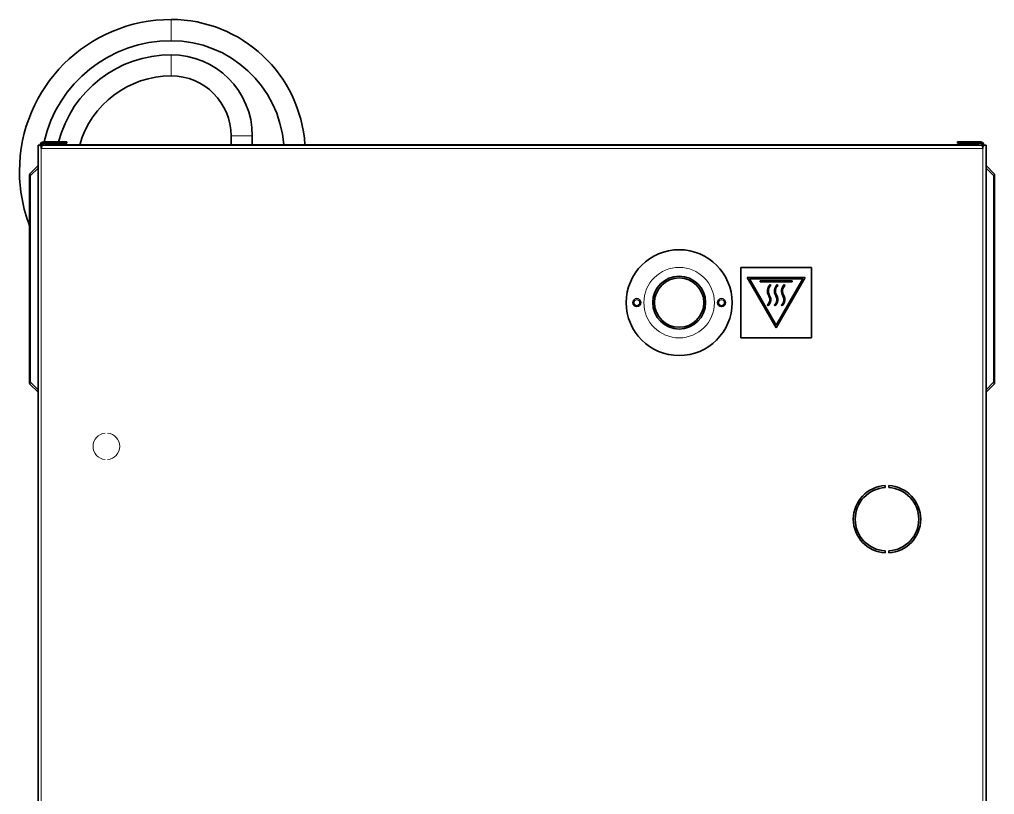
# Model space of a CAD drawing. Header units: inches. Extents: x -1096 to 3103, y -191 to 3207.
# Drawn here: x 1247 to 1800, y 249 to 688 of the extents above; entities that cross this region are included whole.
import ezdxf

# ---------------------------------------------------------------- set-up
doc = ezdxf.new("R2010")
doc.units = ezdxf.units.IN
doc.layers.add('1', color=7, linetype='Continuous', true_color=0xffffff)

msp = doc.modelspace()

# ---------------------------------------------------------------- linework, layer by layer
at = {"lineweight": 13}
for p, q in [((1333.21, 676.04), (1333.21, 688.04)), ((1333.21, 656.04), (1333.21, 668.04)), ((1367.21, 622.04), (1379.21, 622.04)), ((1259.51, -32.91), (1259.51, 614.94)), ((1259.52, 614.94), (1793.41, 614.94)), ((1260.76, 616.74), (1260.76, 616.88)), ((1269.83, 616.74), (1269.83, 617.04)), ((1271.25, 617.04), (1271.25, 616.74)), ((1271.96, 617.88), (1271.96, 618.68)), ((1780.96, 618.68), (1780.96, 617.88)), ((1781.68, 616.74), (1781.68, 617.04)), ((1783.1, 617.04), (1783.1, 616.74)), ((1792.16, 616.88), (1792.16, 616.74)), ((1793.41, 614.94), (1793.41, -32.91)), ((1257.71, 603.79), (1253.46, 599.54)), ((1799.47, 599.54), (1795.21, 603.79)), ((1253.46, 599.54), (1252.96, 599.54)), ((1253.46, 599.54), (1253.46, 482.35)), ((1799.47, 599.54), (1799.96, 599.54)), ((1799.47, 482.35), (1799.47, 599.54)), ((1253.46, 482.35), (1252.96, 482.35)), ((1253.46, 482.35), (1257.71, 478.09)), ((1795.21, 478.09), (1799.47, 482.35)), ((1799.47, 482.35), (1799.96, 482.35))]:
    msp.add_line(p, q, dxfattribs=at)
at = {"lineweight": 35}
for p, q in [((1367.21, 622.04), (1367.21, 617.04)), ((1379.21, 617.04), (1379.21, 622.04)), ((1257.71, 616.74), (1258.51, 616.74)), ((1257.71, -33.96), (1257.71, 616.74)), ((1258.96, 616.65), (1258.96, 616.88)), ((1258.96, 616.88), (1259.76, 616.88)), ((1259.51, 614.94), (1259.51, 615.74)), ((1259.51, 615.21), (1259.57, 615.28)), ((1259.51, 614.94), (1259.52, 614.94)), ((1259.76, 616.88), (1260.76, 616.88)), ((1259.76, 616.88), (1259.76, 615.95)), ((1260.17, 616.74), (1792.76, 616.74)), ((1260.76, 618.68), (1271.96, 618.68)), ((1260.76, 617.88), (1271.96, 617.88)), ((1260.76, 616.88), (1261.71, 616.88)), ((1262.22, 617.04), (1269.83, 617.04)), ((1262.22, 616.74), (1262.22, 617.04)), ((1269.83, 617.04), (1271.25, 617.04)), ((1525.17, 617.04), (1271.25, 617.04)), ((1271.96, 618.68), (1273.96, 618.68)), ((1273.96, 617.88), (1271.96, 617.88)), ((1273.96, 618.68), (1273.96, 617.88)), ((1511.46, 616.84), (1523.16, 616.84)), ((1511.46, 616.74), (1511.46, 616.84)), ((1523.16, 616.84), (1541.46, 616.84)), ((1781.68, 617.04), (1525.17, 617.04)), ((1541.46, 616.84), (1541.46, 616.74)), ((1778.96, 618.68), (1780.96, 618.68)), ((1778.96, 617.88), (1778.96, 618.68)), ((1780.96, 617.88), (1778.96, 617.88)), ((1780.96, 618.68), (1792.16, 618.68)), ((1780.96, 617.88), (1792.16, 617.88)), ((1781.68, 617.04), (1783.1, 617.04)), ((1783.1, 617.04), (1790.71, 617.04)), ((1790.71, 616.74), (1790.71, 617.04)), ((1791.22, 616.88), (1792.16, 616.88)), ((1792.16, 616.88), (1793.16, 616.88)), ((1793.16, 615.95), (1793.16, 616.88)), ((1793.16, 616.88), (1793.96, 616.88)), ((1793.41, 615.74), (1793.41, 614.94)), ((1793.41, 614.94), (1793.41, 614.94)), ((1793.96, 616.88), (1793.96, 616.64)), ((1795.21, 616.74), (1794.41, 616.74)), ((1795.21, 616.74), (1795.21, -33.96)), ((1253.11, 600.59), (1257.71, 605.19)), ((1795.21, 605.19), (1799.82, 600.59)), ((1252.96, 599.54), (1252.96, 600.23)), ((1252.96, 482.35), (1252.96, 599.54)), ((1799.96, 600.23), (1799.96, 599.54)), ((1799.96, 599.54), (1799.96, 482.35)), ((1696.19, 547.54), (1656.19, 547.54)), ((1656.19, 547.54), (1656.19, 507.54)), ((1696.19, 507.54), (1696.19, 547.54)), ((1659.69, 541.83), (1676.19, 513.25)), ((1692.69, 541.83), (1659.69, 541.83)), ((1676.19, 513.25), (1692.69, 541.83)), ((1676.19, 514.85), (1661.07, 541.03)), ((1661.07, 541.03), (1691.3, 541.03)), ((1667.19, 539.83), (1667.19, 539.23)), ((1685.19, 539.83), (1667.19, 539.83)), ((1667.19, 539.23), (1685.19, 539.23)), ((1673.19, 537.3), (1672.77, 537.73)), ((1691.3, 541.03), (1676.19, 514.85)), ((1677.19, 537.3), (1676.77, 537.73)), ((1681.19, 537.3), (1680.77, 537.73)), ((1685.19, 539.23), (1685.19, 539.83)), ((1671.19, 526.19), (1671.57, 525.73)), ((1675.19, 526.19), (1675.57, 525.73)), ((1679.19, 526.19), (1679.57, 525.73)), ((1656.19, 507.54), (1696.19, 507.54)), ((1252.96, 481.65), (1252.96, 482.35)), ((1257.71, 476.69), (1253.11, 481.29)), ((1799.82, 481.29), (1795.21, 476.69)), ((1799.96, 482.35), (1799.96, 481.65)), ((1738.01, 423.81), (1738.01, 422.71)), ((1740.01, 423.81), (1740.01, 422.71)), ((1738.01, 386.77), (1738.01, 385.67)), ((1740.01, 386.77), (1740.01, 385.67))]:
    msp.add_line(p, q, dxfattribs=at)
for centre, radius in [((1621.19, 527.54), 30), ((1621.19, 527.54), 15), ((1621.19, 527.54), 14), ((1597.19, 527.54), 2.25), ((1645.19, 527.54), 2.25)]:
    msp.add_circle(centre, radius, dxfattribs=at)
for centre, radius, start, end in [((1333.21, 602.04), 86, 90, 180), ((1333.21, 612.04), 76, 3.7716, 90), ((1333.21, 602.04), 74, 90, 167.0062), ((1333.21, 612.04), 64, 4.4817, 90), ((1333.21, 602.04), 66, 90, 165.3947), ((1333.21, 622.04), 46, 0, 90), ((1333.21, 602.04), 54, 90, 163.8731), ((1333.21, 622.04), 34, 0, 90), ((1260.76, 616.88), 1.8, 90, 180), ((1260.76, 616.88), 1, 90, 180), ((1333.21, 602.04), 74, 167.6391, 168.4322), ((1333.21, 602.04), 66, 166.1119, 166.8628), ((1792.16, 616.88), 1.8, 0, 90), ((1792.16, 616.88), 1, 0, 90), ((1333.21, 602.04), 86, 180, 201.0712), ((1253.46, 600.23), 0.5, 135, 180), ((1799.46, 600.23), 0.5, 0, 45), ((1676.31, 534.03), 5.12, 133.654, 212.3119), ((1676.31, 534.03), 4.52, 133.654, 212.3119), ((1680.31, 534.03), 5.12, 133.654, 212.3119), ((1680.31, 534.03), 4.52, 133.654, 212.3119), ((1684.31, 534.03), 5.12, 133.654, 212.3119), ((1684.31, 534.03), 4.52, 133.654, 212.3119), ((1668.67, 529.19), 3.92, 310.0089, 32.3119), ((1668.67, 529.19), 4.52, 310.0089, 32.3119), ((1672.67, 529.19), 3.92, 310.0089, 32.3119), ((1672.67, 529.19), 4.52, 310.0089, 32.3119), ((1676.67, 529.19), 3.92, 310.0089, 32.3119), ((1676.67, 529.19), 4.52, 310.0089, 32.3119), ((1253.46, 481.65), 0.5, 180, 225), ((1799.46, 481.65), 0.5, 315, 0), ((1739.01, 404.74), 19.1, 93.0012, 266.9988), ((1739.01, 404.74), 18, 93.1847, 266.8153), ((1739.01, 404.74), 19.1, 273.0012, 86.9988), ((1739.01, 404.74), 18, 273.1847, 86.8153)]:
    msp.add_arc(centre, radius, start, end, dxfattribs=at)
at = {"lineweight": 13}
for centre, major_axis, start_param, end_param in [((1253.46, 599.53), (-0.35, 1.06), 0.002468, 1.560924), ((1799.46, 599.53), (0.35, 1.06), 4.722262, 6.280717), ((1253.46, 482.35), (0.35, 1.06), 1.580669, 3.139124), ((1799.46, 482.35), (-0.35, 1.06), 3.144061, 4.702516)]:
    msp.add_ellipse(centre, major_axis=major_axis, ratio=0.004937, start_param=start_param, end_param=end_param, dxfattribs=at)
at = {"lineweight": 35}
for points, knots in [([(1259.51, 615.74), (1259.51, 615.81), (1259.51, 615.88), (1259.49, 615.98), (1259.48, 616.01), (1259.46, 616.06), (1259.46, 616.07), (1259.45, 616.11), (1259.44, 616.12), (1259.41, 616.2), (1259.37, 616.26), (1259.32, 616.33), (1259.31, 616.34), (1259.29, 616.37), (1259.28, 616.38), (1259.25, 616.42), (1259.2, 616.47), (1259.15, 616.51), (1259.11, 616.54), (1259.1, 616.55), (1259.07, 616.57), (1259.06, 616.58), (1258.99, 616.62), (1258.93, 616.65), (1258.84, 616.69), (1258.81, 616.7), (1258.75, 616.71), (1258.72, 616.72), (1258.63, 616.74), (1258.57, 616.74), (1258.51, 616.74)], [0, 0, 0, 0, 0.125, 0.125, 0.1875, 0.1875, 0.21875, 0.21875, 0.25, 0.25, 0.375, 0.375, 0.40625, 0.40625, 0.4375, 0.4375, 0.5, 0.5625, 0.5625, 0.59375, 0.59375, 0.625, 0.625, 0.75, 0.75, 0.8125, 0.8125, 0.875, 0.875, 1, 1, 1, 1]), ([(1260.17, 616.74), (1260.14, 616.74), (1260.12, 616.73), (1260.06, 616.68), (1260.03, 616.65), (1259.98, 616.56), (1259.95, 616.5), (1259.9, 616.37), (1259.87, 616.3), (1259.82, 616.13), (1259.79, 616.04), (1259.73, 615.84), (1259.71, 615.74), (1259.65, 615.52), (1259.63, 615.41), (1259.57, 615.18), (1259.54, 615.06), (1259.52, 614.94)], [0, 0, 0, 0, 0.125, 0.125, 0.25, 0.25, 0.375, 0.375, 0.5, 0.5, 0.625, 0.625, 0.75, 0.75, 0.875, 0.875, 1, 1, 1, 1]), ([(1261.48, 616.75), (1261.49, 616.75), (1261.5, 616.76), (1261.57, 616.81), (1261.63, 616.85), (1261.75, 616.92), (1261.8, 616.95), (1261.92, 616.99), (1261.98, 617.01), (1262.1, 617.03), (1262.16, 617.04), (1262.22, 617.04)], [0, 0, 0, 0, 0.043177, 0.043177, 0.282382, 0.282382, 0.521588, 0.521588, 0.760794, 0.760794, 1, 1, 1, 1]), ([(1790.71, 617.04), (1790.77, 617.04), (1790.83, 617.03), (1790.95, 617.01), (1791.01, 616.99), (1791.12, 616.95), (1791.18, 616.92), (1791.3, 616.85), (1791.36, 616.81), (1791.43, 616.76), (1791.44, 616.75), (1791.45, 616.75)], [0, 0, 0, 0, 0.239206, 0.239206, 0.478412, 0.478412, 0.717618, 0.717618, 0.956823, 0.956823, 1, 1, 1, 1]), ([(1793.41, 614.94), (1793.39, 615.06), (1793.36, 615.18), (1793.3, 615.41), (1793.28, 615.52), (1793.22, 615.74), (1793.19, 615.84), (1793.14, 616.04), (1793.11, 616.13), (1793.06, 616.3), (1793.03, 616.37), (1792.98, 616.5), (1792.95, 616.56), (1792.9, 616.65), (1792.87, 616.68), (1792.81, 616.73), (1792.79, 616.74), (1792.76, 616.74)], [0, 0, 0, 0, 0.125, 0.125, 0.25, 0.25, 0.375, 0.375, 0.5, 0.5, 0.625, 0.625, 0.75, 0.75, 0.875, 0.875, 1, 1, 1, 1]), ([(1794.41, 616.74), (1794.36, 616.74), (1794.3, 616.74), (1794.21, 616.72), (1794.18, 616.71), (1794.14, 616.7), (1794.12, 616.7), (1794.09, 616.69), (1794.07, 616.68), (1794, 616.65), (1793.94, 616.62), (1793.87, 616.58), (1793.86, 616.57), (1793.83, 616.55), (1793.82, 616.54), (1793.78, 616.51), (1793.73, 616.47), (1793.68, 616.42), (1793.65, 616.38), (1793.64, 616.37), (1793.61, 616.34), (1793.6, 616.33), (1793.56, 616.26), (1793.52, 616.2), (1793.49, 616.12), (1793.48, 616.11), (1793.47, 616.07), (1793.47, 616.06), (1793.45, 616.01), (1793.44, 615.98), (1793.42, 615.88), (1793.41, 615.81), (1793.41, 615.74)], [0, 0, 0, 0, 0.125, 0.125, 0.1875, 0.1875, 0.21875, 0.21875, 0.25, 0.25, 0.375, 0.375, 0.40625, 0.40625, 0.4375, 0.4375, 0.5, 0.5625, 0.5625, 0.59375, 0.59375, 0.625, 0.625, 0.75, 0.75, 0.78125, 0.78125, 0.8125, 0.8125, 0.875, 0.875, 1, 1, 1, 1])]:
    msp.add_open_spline(points, degree=3, knots=knots, dxfattribs=at)
at = {"layer": '1', "color": 7, "linetype": 'Continuous', "lineweight": 18}
for centre, radius in [((1621.19, 527.54), 20), ((1597.19, 527.54), 1.6), ((1645.19, 527.54), 1.6)]:
    msp.add_circle(centre, radius, dxfattribs=at)
for start, end in [(95.3198, 264.6802), (275.3198, 84.6802)]:
    msp.add_arc((1296.46, 446.04), 7.55, start, end, dxfattribs=at)

doc.saveas('drawing.dxf')
